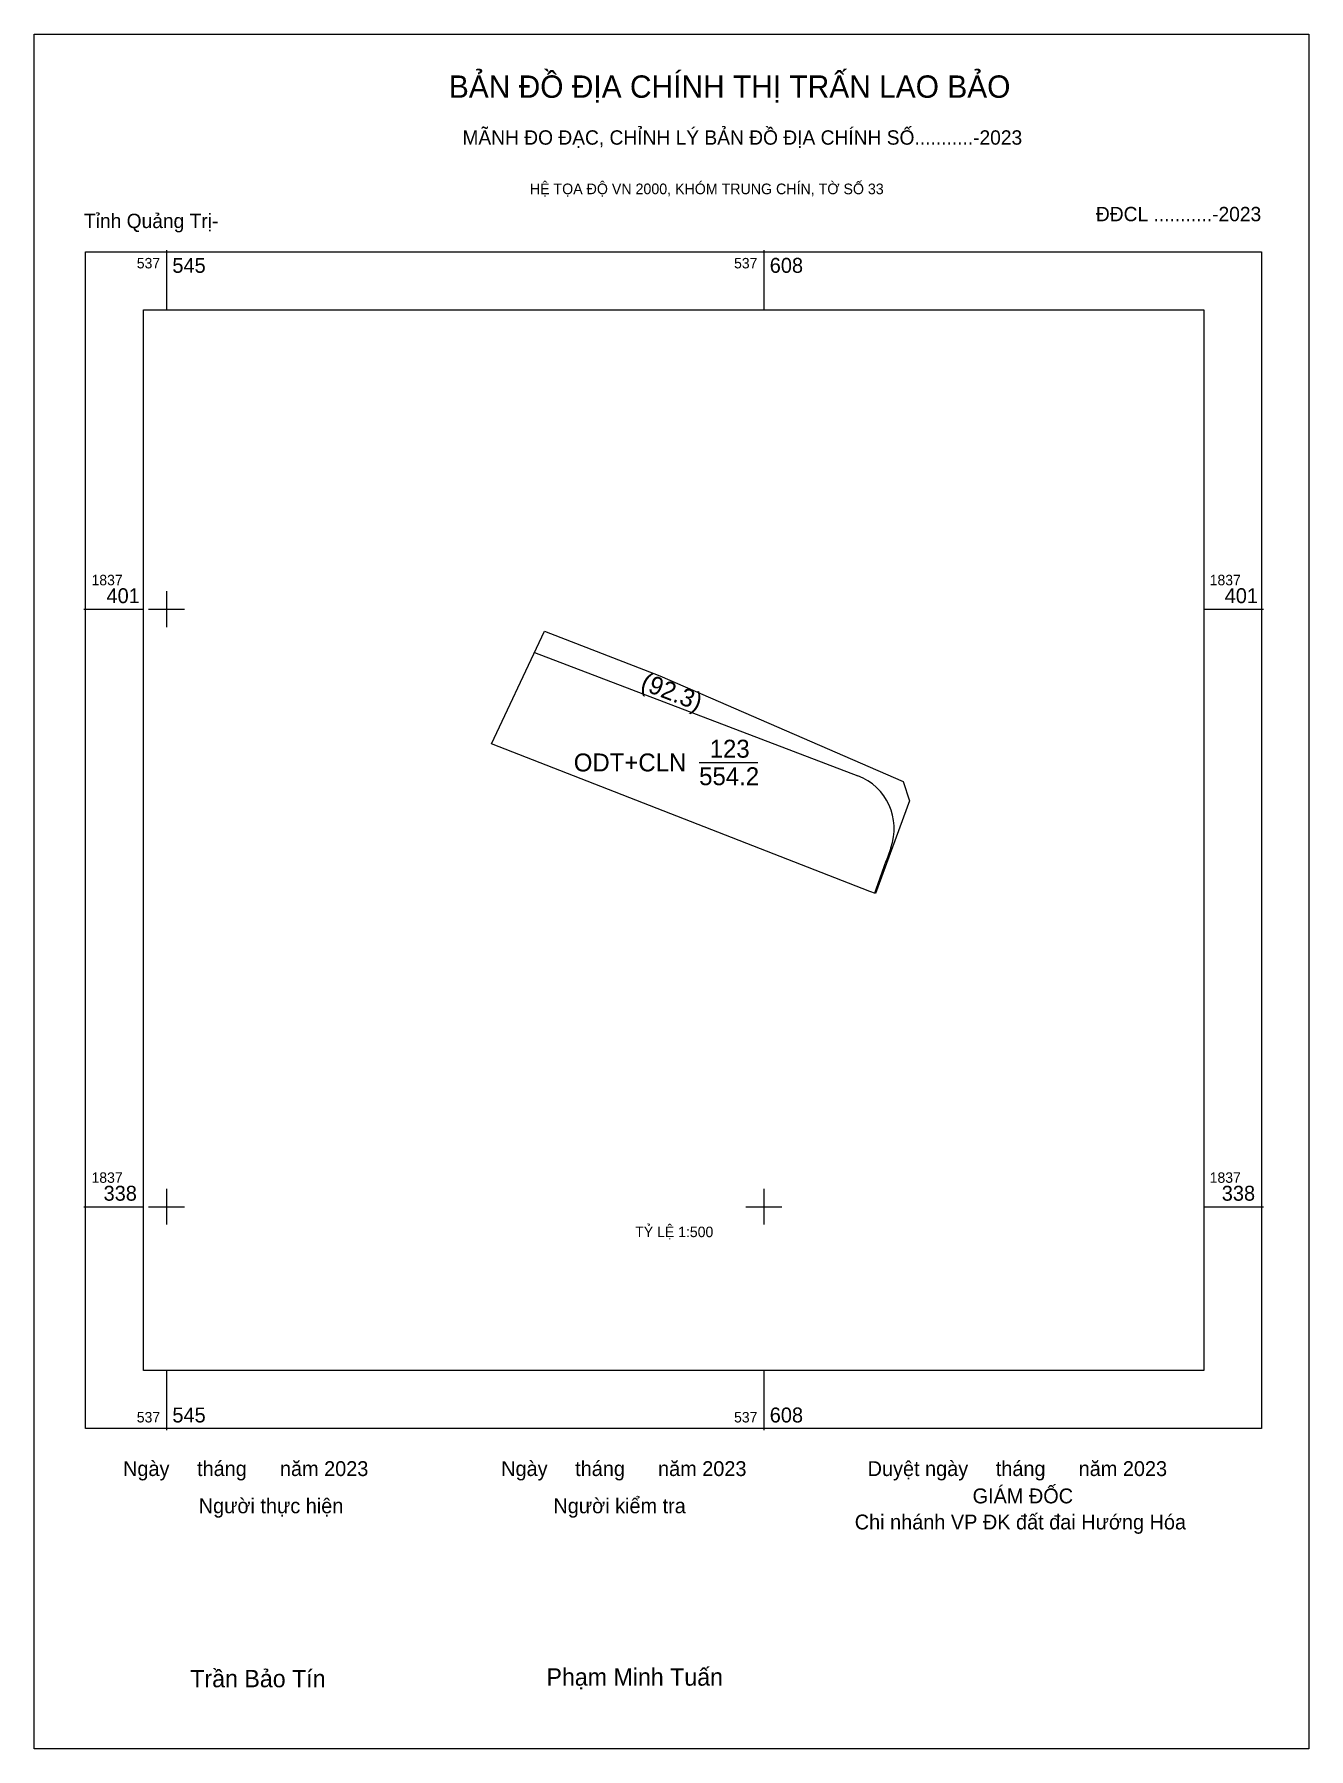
# Model space of a CAD drawing. Extents: x 537531 to 537667, y 1837281 to 1837463.
import ezdxf

# ---------------------------------------------------------------- set-up
doc = ezdxf.new("R2010")
doc.units = 0
for name, color, linetype in [('Level 10', 7, 'Continuous'), ('Level 13', 7, 'Continuous'), ('Level 15', 7, 'Continuous'), ('Level 22', 7, 'Continuous'), ('Level 50', 7, 'Continuous'), ('Level 51', 7, 'Continuous'), ('Level 6', 7, 'Continuous'), ('Level 62', 7, 'Continuous'), ('Level 63', 7, 'Continuous'), ('Level 9', 7, 'Continuous')]:
    doc.layers.add(name, color=color, linetype=linetype)

msp = doc.modelspace()

# ---------------------------------------------------------------- linework, layer by layer
at = {"layer": 'Level 10'}
msp.add_lwpolyline([(537620.17, 1837371.6), (537579.98, 1837387.26), (537585.05, 1837398.04), (537585.61, 1837399.23), (537597.88, 1837394.5), (537623.74, 1837383.26), (537624.4, 1837381.21), (537620.8, 1837371.36)], close=True, dxfattribs=at)
at = {"layer": 'Level 15'}
msp.add_lwpolyline([(537531.42, 1837462.62), (537666.81, 1837462.62), (537666.81, 1837280.55), (537531.42, 1837280.55)], close=True, dxfattribs=at)
at = {"layer": 'Level 22'}
msp.add_line((537602.05, 1837385.29), (537608.27, 1837385.29), dxfattribs=at)
at = {"layer": 'Level 50'}
msp.add_line((537584.55, 1837396.98), (537618.91, 1837383.88), dxfattribs=at)
for centre, radius, start, end in [((537616.77, 1837378.28), 6, 339.8412, 69.1278), ((537909.43, 1837270.84), 305.75, 159.8412, 160.7976)]:
    msp.add_arc(centre, radius, start, end, dxfattribs=at)
at = {"layer": 'Level 62'}
msp.add_lwpolyline([(537543.01, 1837433.36), (537655.66, 1837433.36), (537655.66, 1837320.72), (537543.01, 1837320.72)], close=True, dxfattribs=at)
at = {"layer": 'Level 63'}
for p, q in [((537545.46, 1837439.71), (537545.46, 1837433.36)), ((537608.91, 1837439.71), (537608.91, 1837433.36)), ((537545.46, 1837403.48), (537545.46, 1837399.67)), ((537536.67, 1837401.57), (537543.01, 1837401.57)), ((537543.55, 1837401.57), (537547.36, 1837401.57)), ((537655.66, 1837401.57), (537662, 1837401.57)), ((537545.46, 1837340.02), (537545.46, 1837336.21)), ((537608.91, 1837340.02), (537608.91, 1837336.21)), ((537536.67, 1837338.11), (537543.01, 1837338.11)), ((537543.55, 1837338.11), (537547.36, 1837338.11)), ((537607.01, 1837338.11), (537610.82, 1837338.11)), ((537655.66, 1837338.11), (537662, 1837338.11)), ((537545.46, 1837320.72), (537545.46, 1837314.37)), ((537608.91, 1837320.72), (537608.91, 1837314.37))]:
    msp.add_line(p, q, dxfattribs=at)
msp.add_lwpolyline([(537536.87, 1837439.51), (537661.8, 1837439.51), (537661.8, 1837314.57), (537536.87, 1837314.57)], close=True, dxfattribs=at)

# ---------------------------------------------------------------- texts
at = {"layer": 'Level 13'}
for s, p in [('123', (537603.17, 1837385.8)), ('ODT+CLN', (537588.73, 1837384.34)), ('554.2', (537602.05, 1837382.88))]:
    msp.add_text(s, height=1.904, dxfattribs=at).set_placement(p)
at = {"layer": 'Level 51'}
msp.add_text('(92.3)', height=1.904, rotation=339.1278, dxfattribs=at).set_placement((537595.71, 1837393.1))
at = {"layer": 'Level 6'}
msp.add_text('TỶ LỆ 1:500', height=1.1155, dxfattribs=at).set_placement((537595.26, 1837334.88))
at = {"layer": 'Level 63'}
for s, height, p in [('BẢN ĐỒ ĐỊA CHÍNH THỊ TRẤN LAO BẢO', 2.3756, (537575.46, 1837455.88)), ('MÃNH ĐO ĐẠC, CHỈNH LÝ BẢN ĐỒ ĐỊA CHÍNH SỐ...........-2023', 1.5244, (537576.9, 1837450.9)), ('HỆ TỌA ĐỘ VN 2000, KHÓM TRUNG CHÍN, TỜ SỐ 33', 1.1284, (537584.06, 1837445.64)), ('537', 1.111, (537542.31, 1837437.76)), ('545', 1.586, (537546.09, 1837437.29)), ('537', 1.111, (537605.76, 1837437.76)), ('608', 1.586, (537609.55, 1837437.29)), ('1837', 1.111, (537537.5, 1837404.11)), ('401', 1.586, (537539.09, 1837402.21)), ('1837', 1.111, (537656.29, 1837404.11)), ('401', 1.586, (537657.88, 1837402.21)), ('1837', 1.111, (537537.5, 1837340.65)), ('1837', 1.111, (537656.29, 1837340.65)), ('338', 1.586, (537538.78, 1837338.75)), ('338', 1.586, (537657.57, 1837338.75)), ('537', 1.111, (537542.31, 1837315.2)), ('545', 1.586, (537546.09, 1837315.2)), ('537', 1.111, (537605.76, 1837315.2)), ('608', 1.586, (537609.55, 1837315.2)), ('Ngày     tháng      năm 2023', 1.579, (537540.85, 1837309.51)), ('Ngày     tháng      năm 2023', 1.579, (537581.02, 1837309.51)), ('Duyệt ngày     tháng      năm 2023', 1.579, (537619.95, 1837309.51)), ('Người thực hiện', 1.579, (537548.89, 1837305.56)), ('Người kiểm tra', 1.579, (537586.57, 1837305.56)), ('GIÁM ĐỐC', 1.579, (537631.1, 1837306.61)), ('Chi nhánh VP ĐK đất đai Hướng Hóa', 1.579, (537618.58, 1837303.84)), ('Trần Bảo Tín', 1.8418, (537547.99, 1837287.08)), ('Phạm Minh Tuấn', 1.8418, (537585.83, 1837287.25))]:
    msp.add_text(s, height=height, dxfattribs=at).set_placement(p)
at = {"layer": 'Level 9'}
for s, p in [('Tỉnh Quảng Trị-', (537536.7, 1837442.04)), ('ĐĐCL ...........-2023', (537644.2, 1837442.77))]:
    msp.add_text(s, height=1.5244, dxfattribs=at).set_placement(p)

doc.saveas('drawing.dxf')
